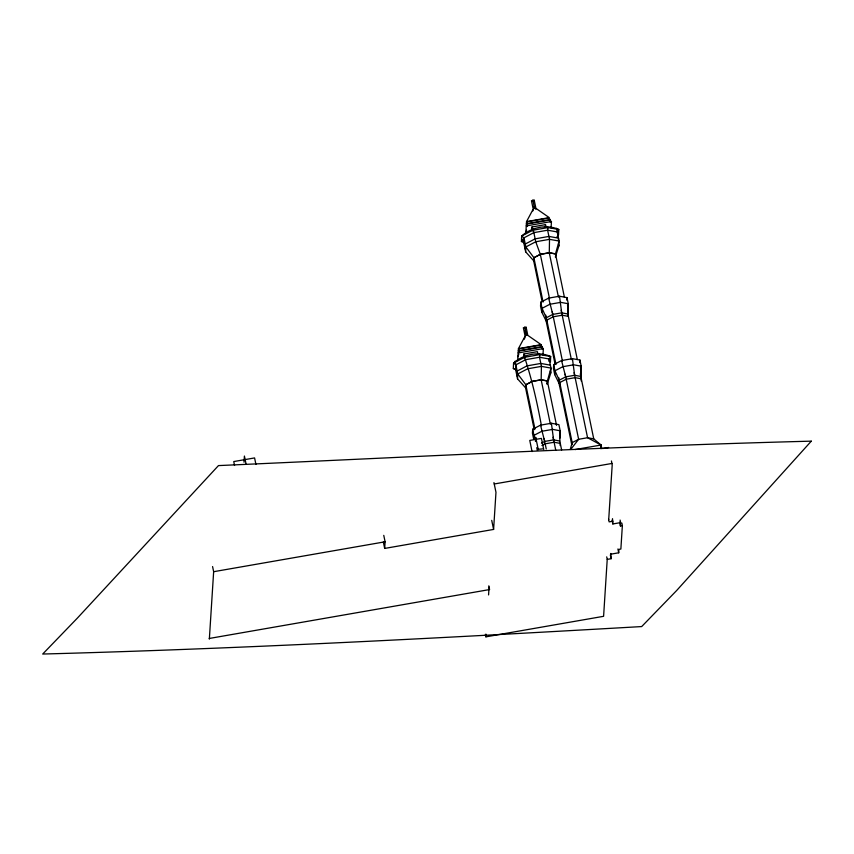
<?xml version="1.0" encoding="UTF-8"?>
<svg xmlns="http://www.w3.org/2000/svg" width="854" height="854" viewBox="0 0 854 854"><rect width="100%" height="100%" fill="white"/><g stroke="black" fill="none" stroke-linecap="round" stroke-linejoin="round"><path stroke-width="1.28" d="M559.797 438.23L560.171 430.779L558.9 424.641L551.396 423.253L540.529 425.153L532.672 429.22L532.426 433.085L533.697 439.223L533.942 435.359L532.672 429.22M567.729 315.98L568.273 303.746L567.003 297.619L559.498 296.221L548.631 298.121L540.774 302.188L540.529 306.052L541.799 312.19L546.122 320.933L546.325 317.763L542.044 308.326L540.774 302.188M580.656 378.418L581.2 366.185L579.93 360.057L572.426 358.659L561.558 360.559L553.702 364.626L553.456 368.49L554.726 374.628L559.05 383.371L559.253 380.201L554.972 370.764L553.702 364.626M561.622 449.93L559.786 441.027L560.171 430.779L552.666 429.391L541.799 431.281L533.942 435.359L536.088 440.066M515.111 361.189L517.759 373.977L525.829 384.748L525.69 387.919L517.545 378.856L515.656 369.718L513.318 368.522L513.564 363.078C523.043 354.367 538.735 351.058 550.681 356.513L550.446 361.957M515.656 369.718L515.869 364.839L513.564 363.078L524.602 357.303L539.984 354.581L550.681 356.513L549.101 358.968L548.994 361.402M555.346 257.075L558.879 245.941L559.092 241.063L549.517 239.333L535.746 241.767L525.861 246.945L533.931 257.727L533.782 260.886L525.648 251.823L525.861 246.945L523.972 237.818L533.857 232.64L547.627 230.206L557.203 231.936L558.783 229.48L548.076 227.548L532.704 230.27L521.655 236.046L523.972 237.818L523.758 242.696L521.42 241.501L521.655 236.046C531.145 227.335 546.838 224.026 558.783 229.48L558.537 234.925L556.989 236.814M516.937 375.931L517.15 371.052L527.046 365.875L540.806 363.441L550.392 365.17M517.545 378.856L517.759 373.977L527.644 368.8L541.415 366.366L550.99 368.095L550.777 372.974L547.254 384.097L547.393 380.937L550.99 368.095L549.101 358.968L539.525 357.239L525.754 359.673L515.869 364.839M525.039 248.898L525.253 244.02L535.138 238.853L548.909 236.419L558.495 238.138L558.377 240.582M209.347 639.123L213.649 571.7L212.582 566.565M244.009 462.217L244.404 456.036L246.027 463.85M493.954 482.585L495.971 492.31L493.601 529.427L384.674 548.428L385.101 541.788L383.766 535.362M606.703 556.861L607.226 559.391L603.597 616.31L485.905 636.849L486.075 634.223M488.573 594.928L489.075 587.072M517.684 360.612L518.431 348.635L526.139 334.202L541.18 344.664L541.03 346.97M525.786 233.59L526.534 221.602L534.23 207.18L549.282 217.631L526.534 221.602M527.174 226.534L527.334 223.929L549.389 220.076L551.471 221.528L551.065 227.911M524.708 327.979L524.772 326.997L526.256 334.8M532.811 200.957L532.875 199.964L534.358 207.768M523.641 357.602L523.876 354.015L537.401 351.645L537.945 354.261M531.743 230.58L531.978 226.983L545.503 224.623L546.048 227.228M556.541 425.356L547.339 380.959L541.169 379.816L532.245 381.396L525.786 384.716L525.584 387.897L534.23 429.679M545.354 227.015L545.503 224.623M541.799 312.19L542.044 308.326L549.901 304.259L560.768 302.359L568.273 303.746L567.75 316.119M535.458 441.486L535.725 437.344L538.287 449.727M542.098 349.03L542.258 346.607L540.198 345.176L519.371 348.806L518.314 350.78L542.258 346.607M550.2 222.008L550.36 219.574L548.3 218.144L527.473 221.773L526.416 223.759L550.36 219.574M542.963 354.944L543.368 348.56L541.287 347.108L519.243 350.951L518.175 352.958L543.368 348.56M546.613 323.303L546.816 320.133L553.275 316.781L562.199 315.222L568.38 316.364M547.136 384.14L547.339 380.959L541.169 379.816L532.245 381.375L525.829 384.748M554.726 374.628L554.972 370.764L562.829 366.697L573.696 364.797L581.2 366.185L580.816 376.433L574.646 375.29L565.711 376.849L559.253 380.201M559.541 385.741L559.744 382.571L566.202 379.219L575.137 377.66L581.307 378.813L581.168 380.927M566.842 300.192L567.003 297.619M567.857 316.076L567.995 313.962M560.139 445.51L560.277 443.397L554.107 442.255L545.172 443.813L541.938 445.489M572.052 444.753L572.18 442.639L558.708 377.585M579.77 362.63L579.93 360.057M580.677 378.557L580.923 376.4M600.81 448.724L601.045 445.03L593.744 438.871L587.573 437.728L578.638 439.287L572.18 442.639L570.248 449.343M608.699 519.766L612.211 464.747L611.432 460.968M620.1 520.065L620.623 522.595L612.852 523.961L612.499 518.656M607.226 559.391L611.122 558.708L610.781 553.456M610.92 554.15L618.702 552.794L618.915 549.378L620.869 549.037L622.363 525.605L621.829 523.064M622.363 525.605L620.41 525.947L620.623 522.595M524.996 356.022L524.602 357.303C531.935 379.55 537.198 402.586 541.436 425.772M532.864 210.927L534.23 207.18L535.853 209.241M525.872 232.245L526.63 230.196M517.919 356.705L518.826 354.207M524.303 339.209L526.139 334.202M527.334 223.929L526.267 225.926L551.471 221.528M521.42 241.501L522.477 239.857M570.718 449.45L578.638 439.287L565.167 374.233M546.325 317.763L552.784 314.411L561.708 312.852L567.889 313.994L577.304 359.459M541.447 443.109L544.681 441.443L553.616 439.885L559.786 441.027M518.431 348.635L541.18 344.664M575.116 449.556L601.045 445.03L601.803 448.67M608.635 447.464L602.807 448.51M494.252 483.983L611.944 463.455M213.649 571.7L385.101 541.788M613.023 521.186L609.137 521.869L608.614 519.328M209.219 638.472L489.588 589.559L488.819 585.823M538.426 449.247L542.525 448.926M513.318 368.522L515.699 368.96M601.045 445.03L587.573 437.728L574.101 372.675M546.87 226.556L548.076 227.548L547.627 230.206L549.517 239.333L549.271 252.784L558.463 297.181M538.767 353.588L539.984 354.581L539.525 357.239L541.415 366.366L541.169 379.816L550.371 424.214M533.857 232.64L532.704 230.27L533.099 228.989L535.746 241.767L540.336 254.364L549.538 298.74M552.784 314.411L548.631 298.121M565.711 376.849L561.558 360.559M544.681 441.443L540.529 425.153M619.63 522.136L620.41 525.947M556.445 228.285L559.092 241.063L555.495 253.905L564.366 297.021M558.473 243.998L558.879 245.941M567.515 305.166L568.027 307.611M580.453 367.604L580.955 370.049M612.062 520.15L612.852 523.961M617.912 548.983L618.702 552.794M580.272 373.828L593.744 438.871M559.498 296.221L561.708 312.852M572.426 358.659L574.646 375.29M561.174 310.237L571.401 359.619M610.343 554.972L611.122 558.708M552.239 311.795L562.466 361.178M531.978 226.983L532.512 229.587M543.08 302.092L533.889 257.695L540.347 254.343L549.271 252.784L555.495 253.905L549.271 252.784L540.347 254.343L533.931 257.727L533.686 260.865L542.066 301.345M545.781 315.147L556.007 364.53M545.578 318.318L554.993 363.783M558.505 380.756L571.71 444.507M550.371 371.02L550.777 372.974M523 239.045L525.648 251.823M551.396 423.253L553.616 439.885M553.072 437.269L555.73 450.09M525.221 330.413L525.722 332.857M544.137 438.828L546.25 449.033M543.731 449.546L541.425 438.401L529.758 440.429L532.063 451.585M523.876 354.015L524.687 357.922M525.786 384.716L534.978 429.114M536.739 447.688L537.251 450.165M491.723 520.364L493.601 529.427M485.382 634.33L485.905 636.849M383.35 542.002L384.674 548.428M255.933 464.437L254.588 457.925L233.75 461.566L234.562 465.473M811.3 441.155L676.635 590.541L641.685 626.569C442.137 637.97 242.525 648.666 42.7 654.036L77.276 618.211L218.475 465.59C416.047 456.837 613.578 446.3 811.3 441.155M534.23 200.21L531.455 200.701L532.971 208.013L535.746 207.522L534.23 200.21M526.128 327.242L523.353 327.733L524.868 335.035L527.644 334.554L526.128 327.242"/></g></svg>
